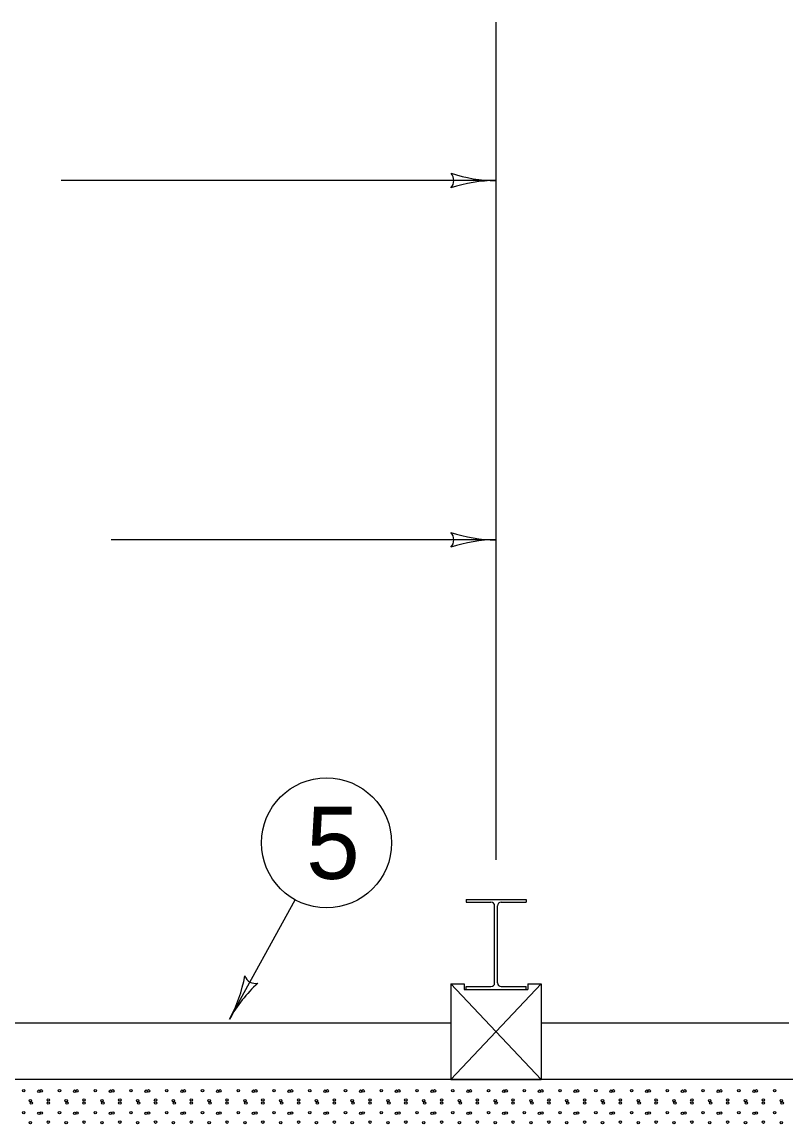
# Model space of a CAD drawing. Extents: x 999.4 to 1036.9, y 999.4 to 1023.
# Drawn here: x 1020.786 to 1022.905, y 1016.932 to 1019.99 of the extents above; entities that cross this region are included whole.
import ezdxf

# ---------------------------------------------------------------- set-up
doc = ezdxf.new("R2010")
doc.units = 0
doc.layers.add('Level 2', color=7, linetype='Continuous')

msp = doc.modelspace()

# ---------------------------------------------------------------- linework, layer by layer
at = {"layer": 'Level 2'}
for p, q in [((1022.101, 1017.6646), (1022.101, 1019.9897)), ((1022.101, 1019.5498), (1020.8944, 1019.5498)), ((1022.101, 1018.5528), (1021.0334, 1018.5528)), ((1021.3619, 1017.2228), (1021.5439, 1017.5537)), ((1022.0177, 1017.555), (1022.1843, 1017.555)), ((1022.0177, 1017.555), (1022.0177, 1017.5472)), ((1022.0177, 1017.5472), (1022.0867, 1017.5472)), ((1022.1153, 1017.5472), (1022.1843, 1017.5472)), ((1022.1843, 1017.555), (1022.1843, 1017.5472)), ((1022.0971, 1017.3232), (1022.0971, 1017.5368)), ((1022.1049, 1017.3232), (1022.1049, 1017.5368)), ((1021.976, 1017.3207), (1021.976, 1017.055)), ((1021.976, 1017.3207), (1022.0125, 1017.3207)), ((1021.976, 1017.055), (1022.226, 1017.3207)), ((1021.976, 1017.3207), (1022.226, 1017.055)), ((1022.0125, 1017.3207), (1022.0125, 1017.305)), ((1022.0125, 1017.305), (1022.1895, 1017.305)), ((1022.0177, 1017.305), (1022.0177, 1017.3128)), ((1022.0177, 1017.3128), (1022.0867, 1017.3128)), ((1022.1153, 1017.3128), (1022.1843, 1017.3128)), ((1022.1843, 1017.305), (1022.1843, 1017.3128)), ((1022.1895, 1017.3207), (1022.1895, 1017.305)), ((1022.1895, 1017.3207), (1022.226, 1017.3207)), ((1022.226, 1017.3207), (1022.226, 1017.055)), ((1021.9755, 1017.2114), (1019.101, 1017.2114)), ((1022.9135, 1017.2114), (1022.2256, 1017.2114)), ((1033.0214, 1017.0552), (1014.2885, 1017.0552)), ((1021.976, 1017.055), (1022.226, 1017.055))]:
    msp.add_line(p, q, dxfattribs=at)
for centre, radius in [((1021.6309, 1017.7117), 0.1804), ((1020.791, 1017.0243), 0.00339), ((1020.8398, 1017.0235), 0.00339), ((1020.8902, 1017.0243), 0.00339), ((1020.939, 1017.0235), 0.00339), ((1020.9894, 1017.0243), 0.00339), ((1021.0381, 1017.0235), 0.00339), ((1021.0885, 1017.0243), 0.00339), ((1021.1373, 1017.0235), 0.00339), ((1021.1877, 1017.0243), 0.00339), ((1021.2365, 1017.0235), 0.00339), ((1021.2869, 1017.0243), 0.00339), ((1021.3356, 1017.0235), 0.00339), ((1021.386, 1017.0243), 0.00339), ((1021.4348, 1017.0235), 0.00339), ((1021.4852, 1017.0243), 0.00339), ((1021.534, 1017.0235), 0.00339), ((1021.5844, 1017.0243), 0.00339), ((1021.6331, 1017.0235), 0.00339), ((1021.6835, 1017.0243), 0.00339), ((1021.7323, 1017.0235), 0.00339), ((1021.7827, 1017.0243), 0.00339), ((1021.8315, 1017.0235), 0.00339), ((1021.8819, 1017.0243), 0.00339), ((1021.9306, 1017.0235), 0.00339), ((1021.981, 1017.0243), 0.00339), ((1022.0298, 1017.0235), 0.00339), ((1022.0802, 1017.0243), 0.00339), ((1022.129, 1017.0235), 0.00339), ((1022.1794, 1017.0243), 0.00339), ((1022.2281, 1017.0235), 0.00339), ((1022.2785, 1017.0243), 0.00339), ((1022.3273, 1017.0235), 0.00339), ((1022.3777, 1017.0243), 0.00339), ((1022.4265, 1017.0235), 0.00339), ((1022.4769, 1017.0243), 0.00339), ((1022.5256, 1017.0235), 0.00339), ((1022.576, 1017.0243), 0.00339), ((1022.6248, 1017.0235), 0.00339), ((1022.6752, 1017.0243), 0.00339), ((1022.724, 1017.0235), 0.00339), ((1022.7744, 1017.0243), 0.00339), ((1022.8231, 1017.0235), 0.00339), ((1022.8735, 1017.0243), 0.00339), ((1020.8095, 1016.9966), 0.00339), ((1020.833, 1017.0226), 0.00339), ((1020.8591, 1016.9983), 0.00339), ((1020.9087, 1016.9966), 0.00339), ((1020.9322, 1017.0226), 0.00339), ((1020.9583, 1016.9983), 0.00339), ((1021.0079, 1016.9966), 0.00339), ((1021.0314, 1017.0226), 0.00339), ((1021.0575, 1016.9983), 0.00339), ((1021.107, 1016.9966), 0.00339), ((1021.1305, 1017.0226), 0.00339), ((1021.1566, 1016.9983), 0.00339), ((1021.2062, 1016.9966), 0.00339), ((1021.2297, 1017.0226), 0.00339), ((1021.2558, 1016.9983), 0.00339), ((1021.3054, 1016.9966), 0.00339), ((1021.3289, 1017.0226), 0.00339), ((1021.355, 1016.9983), 0.00339), ((1021.4045, 1016.9966), 0.00339), ((1021.428, 1017.0226), 0.00339), ((1021.4541, 1016.9983), 0.00339), ((1021.5037, 1016.9966), 0.00339), ((1021.5272, 1017.0226), 0.00339), ((1021.5533, 1016.9983), 0.00339), ((1021.6029, 1016.9966), 0.00339), ((1021.6264, 1017.0226), 0.00339), ((1021.6525, 1016.9983), 0.00339), ((1021.702, 1016.9966), 0.00339), ((1021.7255, 1017.0226), 0.00339), ((1021.7516, 1016.9983), 0.00339), ((1021.8012, 1016.9966), 0.00339), ((1021.8247, 1017.0226), 0.00339), ((1021.8508, 1016.9983), 0.00339), ((1021.9004, 1016.9966), 0.00339), ((1021.9239, 1017.0226), 0.00339), ((1021.95, 1016.9983), 0.00339), ((1021.9995, 1016.9966), 0.00339), ((1022.023, 1017.0226), 0.00339), ((1022.0491, 1016.9983), 0.00339), ((1022.0987, 1016.9966), 0.00339), ((1022.1222, 1017.0226), 0.00339), ((1022.1483, 1016.9983), 0.00339), ((1022.1979, 1016.9966), 0.00339), ((1022.2214, 1017.0226), 0.00339), ((1022.2475, 1016.9983), 0.00339), ((1022.297, 1016.9966), 0.00339), ((1022.3205, 1017.0226), 0.00339), ((1022.3466, 1016.9983), 0.00339), ((1022.3962, 1016.9966), 0.00339), ((1022.4197, 1017.0226), 0.00339), ((1022.4458, 1016.9983), 0.00339), ((1022.4954, 1016.9966), 0.00339), ((1022.5189, 1017.0226), 0.00339), ((1022.545, 1016.9983), 0.00339), ((1022.5945, 1016.9966), 0.00339), ((1022.618, 1017.0226), 0.00339), ((1022.6441, 1016.9983), 0.00339), ((1022.6937, 1016.9966), 0.00339), ((1022.7172, 1017.0226), 0.00339), ((1022.7433, 1016.9983), 0.00339), ((1022.7929, 1016.9966), 0.00339), ((1022.8164, 1017.0226), 0.00339), ((1022.8425, 1016.9983), 0.00339), ((1022.892, 1016.9966), 0.00339), ((1020.791, 1016.9628), 0.00339), ((1020.812, 1016.9897), 0.00339), ((1020.8591, 1016.9897), 0.00339), ((1020.8902, 1016.9628), 0.00339), ((1020.9112, 1016.9897), 0.00339), ((1020.9583, 1016.9897), 0.00339), ((1020.9894, 1016.9628), 0.00339), ((1021.0104, 1016.9897), 0.00339), ((1021.0575, 1016.9897), 0.00339), ((1021.0885, 1016.9628), 0.00339), ((1021.1095, 1016.9897), 0.00339), ((1021.1566, 1016.9897), 0.00339), ((1021.1877, 1016.9628), 0.00339), ((1021.2087, 1016.9897), 0.00339), ((1021.2558, 1016.9897), 0.00339), ((1021.2869, 1016.9628), 0.00339), ((1021.3079, 1016.9897), 0.00339), ((1021.355, 1016.9897), 0.00339), ((1021.386, 1016.9628), 0.00339), ((1021.407, 1016.9897), 0.00339), ((1021.4541, 1016.9897), 0.00339), ((1021.4852, 1016.9628), 0.00339), ((1021.5062, 1016.9897), 0.00339), ((1021.5533, 1016.9897), 0.00339), ((1021.5844, 1016.9628), 0.00339), ((1021.6054, 1016.9897), 0.00339), ((1021.6525, 1016.9897), 0.00339), ((1021.6835, 1016.9628), 0.00339), ((1021.7045, 1016.9897), 0.00339), ((1021.7516, 1016.9897), 0.00339), ((1021.7827, 1016.9628), 0.00339), ((1021.8037, 1016.9897), 0.00339), ((1021.8508, 1016.9897), 0.00339), ((1021.8819, 1016.9628), 0.00339), ((1021.9029, 1016.9897), 0.00339), ((1021.95, 1016.9897), 0.00339), ((1021.981, 1016.9628), 0.00339), ((1022.002, 1016.9897), 0.00339), ((1022.0491, 1016.9897), 0.00339), ((1022.0802, 1016.9628), 0.00339), ((1022.1012, 1016.9897), 0.00339), ((1022.1483, 1016.9897), 0.00339), ((1022.1794, 1016.9628), 0.00339), ((1022.2004, 1016.9897), 0.00339), ((1022.2475, 1016.9897), 0.00339), ((1022.2785, 1016.9628), 0.00339), ((1022.2995, 1016.9897), 0.00339), ((1022.3466, 1016.9897), 0.00339), ((1022.3777, 1016.9628), 0.00339), ((1022.3987, 1016.9897), 0.00339), ((1022.4458, 1016.9897), 0.00339), ((1022.4769, 1016.9628), 0.00339), ((1022.4979, 1016.9897), 0.00339), ((1022.545, 1016.9897), 0.00339), ((1022.576, 1016.9628), 0.00339), ((1022.597, 1016.9897), 0.00339), ((1022.6441, 1016.9897), 0.00339), ((1022.6752, 1016.9628), 0.00339), ((1022.6962, 1016.9897), 0.00339), ((1022.7433, 1016.9897), 0.00339), ((1022.7744, 1016.9628), 0.00339), ((1022.7954, 1016.9897), 0.00339), ((1022.8425, 1016.9897), 0.00339), ((1022.8735, 1016.9628), 0.00339), ((1022.8945, 1016.9897), 0.00339), ((1020.8095, 1016.9351), 0.00339), ((1020.833, 1016.9611), 0.00339), ((1020.8398, 1016.962), 0.00339), ((1020.8591, 1016.9368), 0.00339), ((1020.9087, 1016.9351), 0.00339), ((1020.9322, 1016.9611), 0.00339), ((1020.939, 1016.962), 0.00339), ((1020.9583, 1016.9368), 0.00339), ((1021.0079, 1016.9351), 0.00339), ((1021.0314, 1016.9611), 0.00339), ((1021.0381, 1016.962), 0.00339), ((1021.0575, 1016.9368), 0.00339), ((1021.107, 1016.9351), 0.00339), ((1021.1305, 1016.9611), 0.00339), ((1021.1373, 1016.962), 0.00339), ((1021.1566, 1016.9368), 0.00339), ((1021.2062, 1016.9351), 0.00339), ((1021.2297, 1016.9611), 0.00339), ((1021.2365, 1016.962), 0.00339), ((1021.2558, 1016.9368), 0.00339), ((1021.3054, 1016.9351), 0.00339), ((1021.3289, 1016.9611), 0.00339), ((1021.3356, 1016.962), 0.00339), ((1021.355, 1016.9368), 0.00339), ((1021.4045, 1016.9351), 0.00339), ((1021.428, 1016.9611), 0.00339), ((1021.4348, 1016.962), 0.00339), ((1021.4541, 1016.9368), 0.00339), ((1021.5037, 1016.9351), 0.00339), ((1021.5272, 1016.9611), 0.00339), ((1021.534, 1016.962), 0.00339), ((1021.5533, 1016.9368), 0.00339), ((1021.6029, 1016.9351), 0.00339), ((1021.6264, 1016.9611), 0.00339), ((1021.6331, 1016.962), 0.00339), ((1021.6525, 1016.9368), 0.00339), ((1021.702, 1016.9351), 0.00339), ((1021.7255, 1016.9611), 0.00339), ((1021.7323, 1016.962), 0.00339), ((1021.7516, 1016.9368), 0.00339), ((1021.8012, 1016.9351), 0.00339), ((1021.8247, 1016.9611), 0.00339), ((1021.8315, 1016.962), 0.00339), ((1021.8508, 1016.9368), 0.00339), ((1021.9004, 1016.9351), 0.00339), ((1021.9239, 1016.9611), 0.00339), ((1021.9306, 1016.962), 0.00339), ((1021.95, 1016.9368), 0.00339), ((1021.9995, 1016.9351), 0.00339), ((1022.023, 1016.9611), 0.00339), ((1022.0298, 1016.962), 0.00339), ((1022.0491, 1016.9368), 0.00339), ((1022.0987, 1016.9351), 0.00339), ((1022.1222, 1016.9611), 0.00339), ((1022.129, 1016.962), 0.00339), ((1022.1483, 1016.9368), 0.00339), ((1022.1979, 1016.9351), 0.00339), ((1022.2214, 1016.9611), 0.00339), ((1022.2281, 1016.962), 0.00339), ((1022.2475, 1016.9368), 0.00339), ((1022.297, 1016.9351), 0.00339), ((1022.3205, 1016.9611), 0.00339), ((1022.3273, 1016.962), 0.00339), ((1022.3466, 1016.9368), 0.00339), ((1022.3962, 1016.9351), 0.00339), ((1022.4197, 1016.9611), 0.00339), ((1022.4265, 1016.962), 0.00339), ((1022.4458, 1016.9368), 0.00339), ((1022.4954, 1016.9351), 0.00339), ((1022.5189, 1016.9611), 0.00339), ((1022.5256, 1016.962), 0.00339), ((1022.545, 1016.9368), 0.00339), ((1022.5945, 1016.9351), 0.00339), ((1022.618, 1016.9611), 0.00339), ((1022.6248, 1016.962), 0.00339), ((1022.6441, 1016.9368), 0.00339), ((1022.6937, 1016.9351), 0.00339), ((1022.7172, 1016.9611), 0.00339), ((1022.724, 1016.962), 0.00339), ((1022.7433, 1016.9368), 0.00339), ((1022.7929, 1016.9351), 0.00339), ((1022.8164, 1016.9611), 0.00339), ((1022.8231, 1016.962), 0.00339), ((1022.8425, 1016.9368), 0.00339), ((1022.892, 1016.9351), 0.00339)]:
    msp.add_circle(centre, radius, dxfattribs=at)
for centre, radius, start, end in [((1021.9525, 1019.5498), 0.0312, 318.7746, 40.8913), ((1022.101, 1019.9404), 0.3906, 251.3472, 269.9939), ((1022.101, 1019.1592), 0.3906, 90, 108.6688), ((1022.101, 1019.1592), 0.3906, 89.9878, 90), ((1021.9523, 1018.5528), 0.0313, 318.7746, 40.8913), ((1022.101, 1018.9437), 0.3909, 251.3472, 269.9939), ((1022.101, 1018.1618), 0.3909, 90, 108.6688), ((1022.101, 1018.1618), 0.3909, 89.9878, 90), ((1022.0867, 1017.5367), 0.0104, 0, 90), ((1022.1153, 1017.5367), 0.0104, 90, 180), ((1021.0194, 1017.4112), 0.3909, 331.1837, 349.8525), ((1021.4336, 1017.353), 0.0313, 199.9583, 282.075), ((1021.7045, 1017.0344), 0.3909, 132.5308, 151.1776), ((1022.0867, 1017.3232), 0.0104, 270, 360), ((1022.1153, 1017.3232), 0.0104, 180, 270), ((1021.0194, 1017.4112), 0.3909, 331.1714, 331.1837)]:
    msp.add_arc(centre, radius, start, end, dxfattribs=at)

# ---------------------------------------------------------------- texts
msp.add_text('5', height=0.2, dxfattribs=at).set_placement((1021.5742, 1017.6118))

doc.saveas('drawing.dxf')
